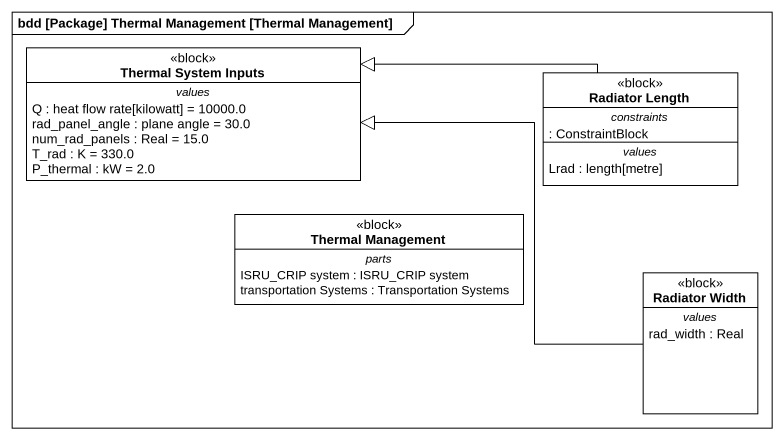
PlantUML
@startuml
mainframe bdd [Package] Thermal Management [Thermal Management]
hide circle
hide empty members
class "Thermal System Inputs" as Thermal_System_Inputs <<block>> {
  -- values --
  Q : heat flow rate[kilowatt] = 10000.0
  rad_panel_angle : plane angle = 30.0
  num_rad_panels : Real = 15.0
  T_rad : K = 330.0
  P_thermal : kW = 2.0
}
class "Radiator Length" as Radiator_Length <<block>> {
  -- constraints --
  : ConstraintBlock
  -- values --
  Lrad : length[metre]
}
class "Thermal Management" as Thermal_Management <<block>> {
  -- parts --
  ISRU_CRIP system : ISRU_CRIP system
  transportation Systems : Transportation Systems
}
class "Radiator Width" as Radiator_Width <<block>> {
  -- values --
  rad_width : Real
}
Radiator_Length -left-|> Thermal_System_Inputs
Radiator_Width -left-|> Thermal_System_Inputs
@enduml
